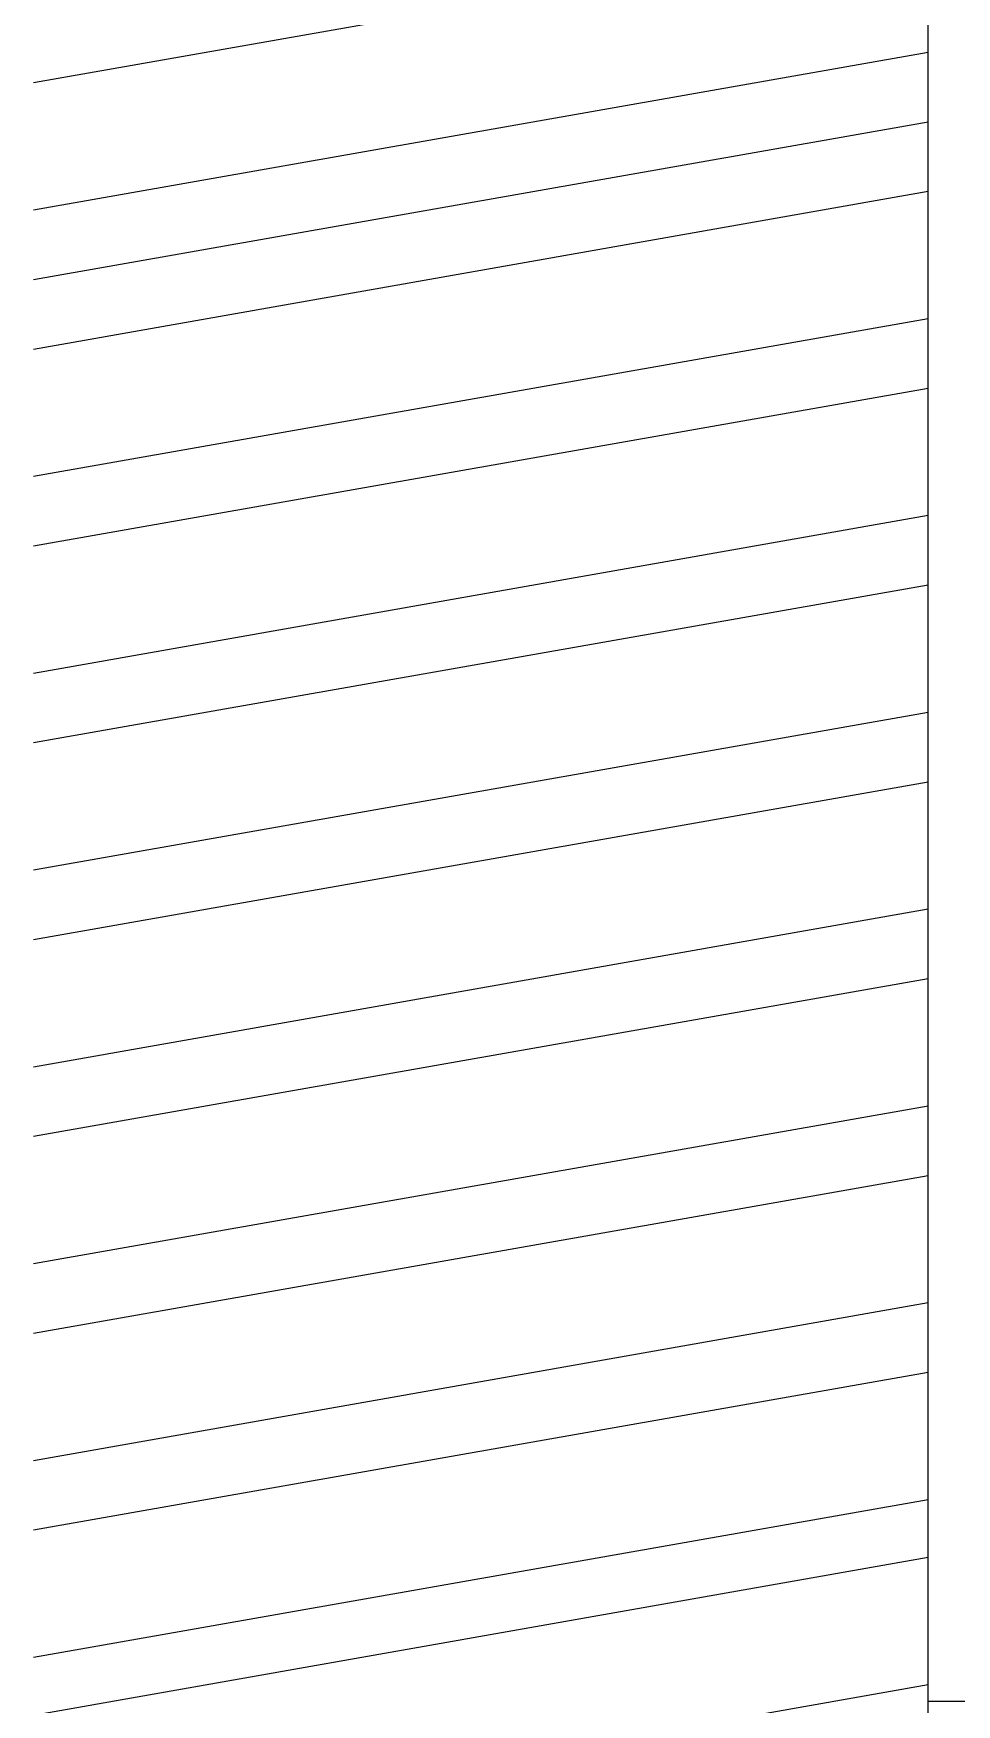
# Model space of a CAD drawing. Header units: millimetres. Extents: x 9612 to 23319, y 1863 to 14354.
# Drawn here: x 11751.4 to 11797.9, y 8077.8 to 8161.8 of the extents above; entities that cross this region are included whole.
import ezdxf

# ---------------------------------------------------------------- set-up
doc = ezdxf.new("R2010")
doc.units = ezdxf.units.MM
doc.header["$MEASUREMENT"] = 0

# ---------------------------------------------------------------- blocks, each defined once
blk = doc.blocks.new('ijkkkkkkkkk')
at = {"linetype": 'Continuous'}
for p, q in [((1321.09956, 104.76533), (1321.09956, 276.67291)), ((1276.09956, 208.11297), (1321.09956, 216.04769)), ((1276.09956, 201.71289), (1321.09956, 209.6476)), ((1276.09956, 198.21256), (1321.09956, 206.14728)), ((1276.09956, 198.21256), (1321.09956, 206.14728)), ((1276.09956, 194.71224), (1321.09956, 202.64695)), ((1276.09956, 188.31215), (1321.09956, 196.24687)), ((1276.09956, 184.81183), (1321.09956, 192.74654)), ((1276.09956, 178.41174), (1321.09956, 186.34646)), ((1276.09956, 174.91142), (1321.09956, 182.84613)), ((1276.09956, 168.51133), (1321.09956, 176.44605)), ((1276.09956, 165.01101), (1321.09956, 172.94573)), ((1276.09956, 158.61092), (1321.09956, 166.54564)), ((1276.09956, 155.1106), (1321.09956, 163.04532)), ((1276.09956, 148.71052), (1321.09956, 156.64523)), ((1276.09956, 145.21019), (1321.09956, 153.14491)), ((1276.09956, 138.81011), (1321.09956, 146.74482)), ((1276.09956, 135.30978), (1321.09956, 143.2445)), ((1276.09956, 128.9097), (1321.09956, 136.84441)), ((1266.09956, 124.23609), (1321.09956, 133.93407)), ((1266.09956, 117.836), (1321.09956, 127.53398)), ((1371.09956, 126.67291), (1321.09956, 126.67291))]:
    blk.add_line(p, q, dxfattribs=at)

msp = doc.modelspace()

# ---------------------------------------------------------------- block references
msp.add_blockref('ijkkkkkkkkk', (10475.34511, 7951.25402))

doc.saveas('drawing.dxf')
